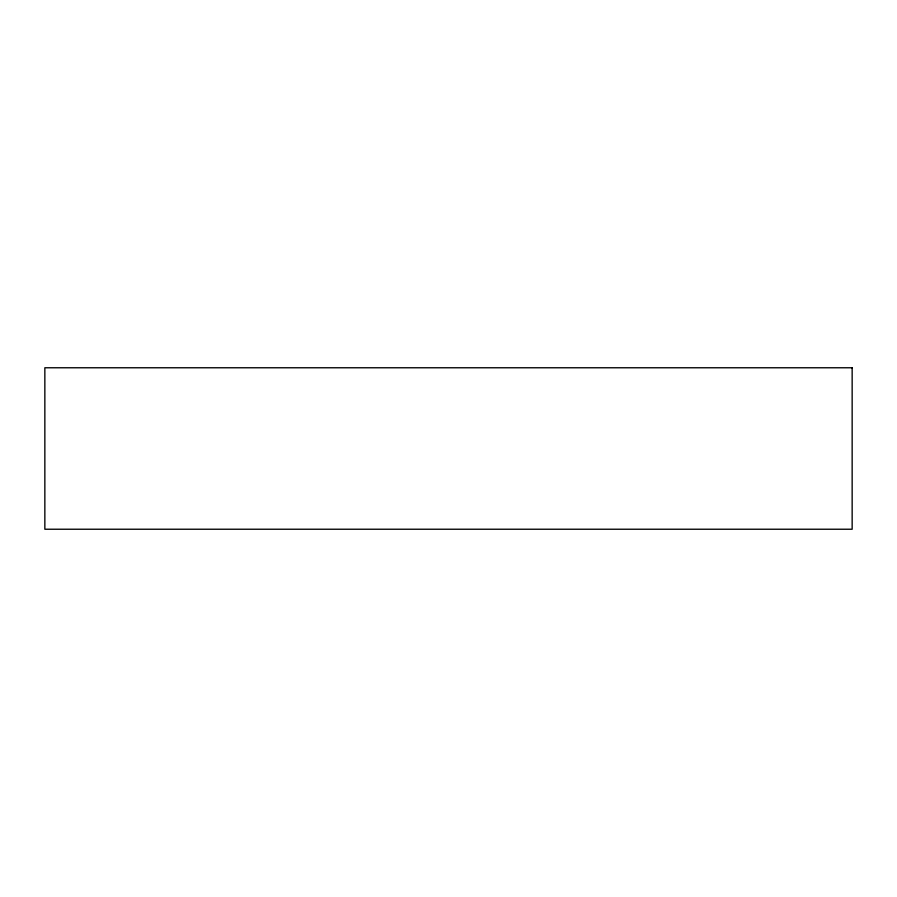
<?xml version="1.0" encoding="UTF-8"?>
<svg xmlns="http://www.w3.org/2000/svg" width="897" height="897" viewBox="0 0 897 897"><rect width="100%" height="100%" fill="white"/><g stroke="black" fill="none" stroke-linecap="round" stroke-linejoin="round"><path stroke-width="1.35" d="M852.15 367.77L44.85 367.77L44.85 529.23L852.15 529.23L852.15 367.77"/></g></svg>
